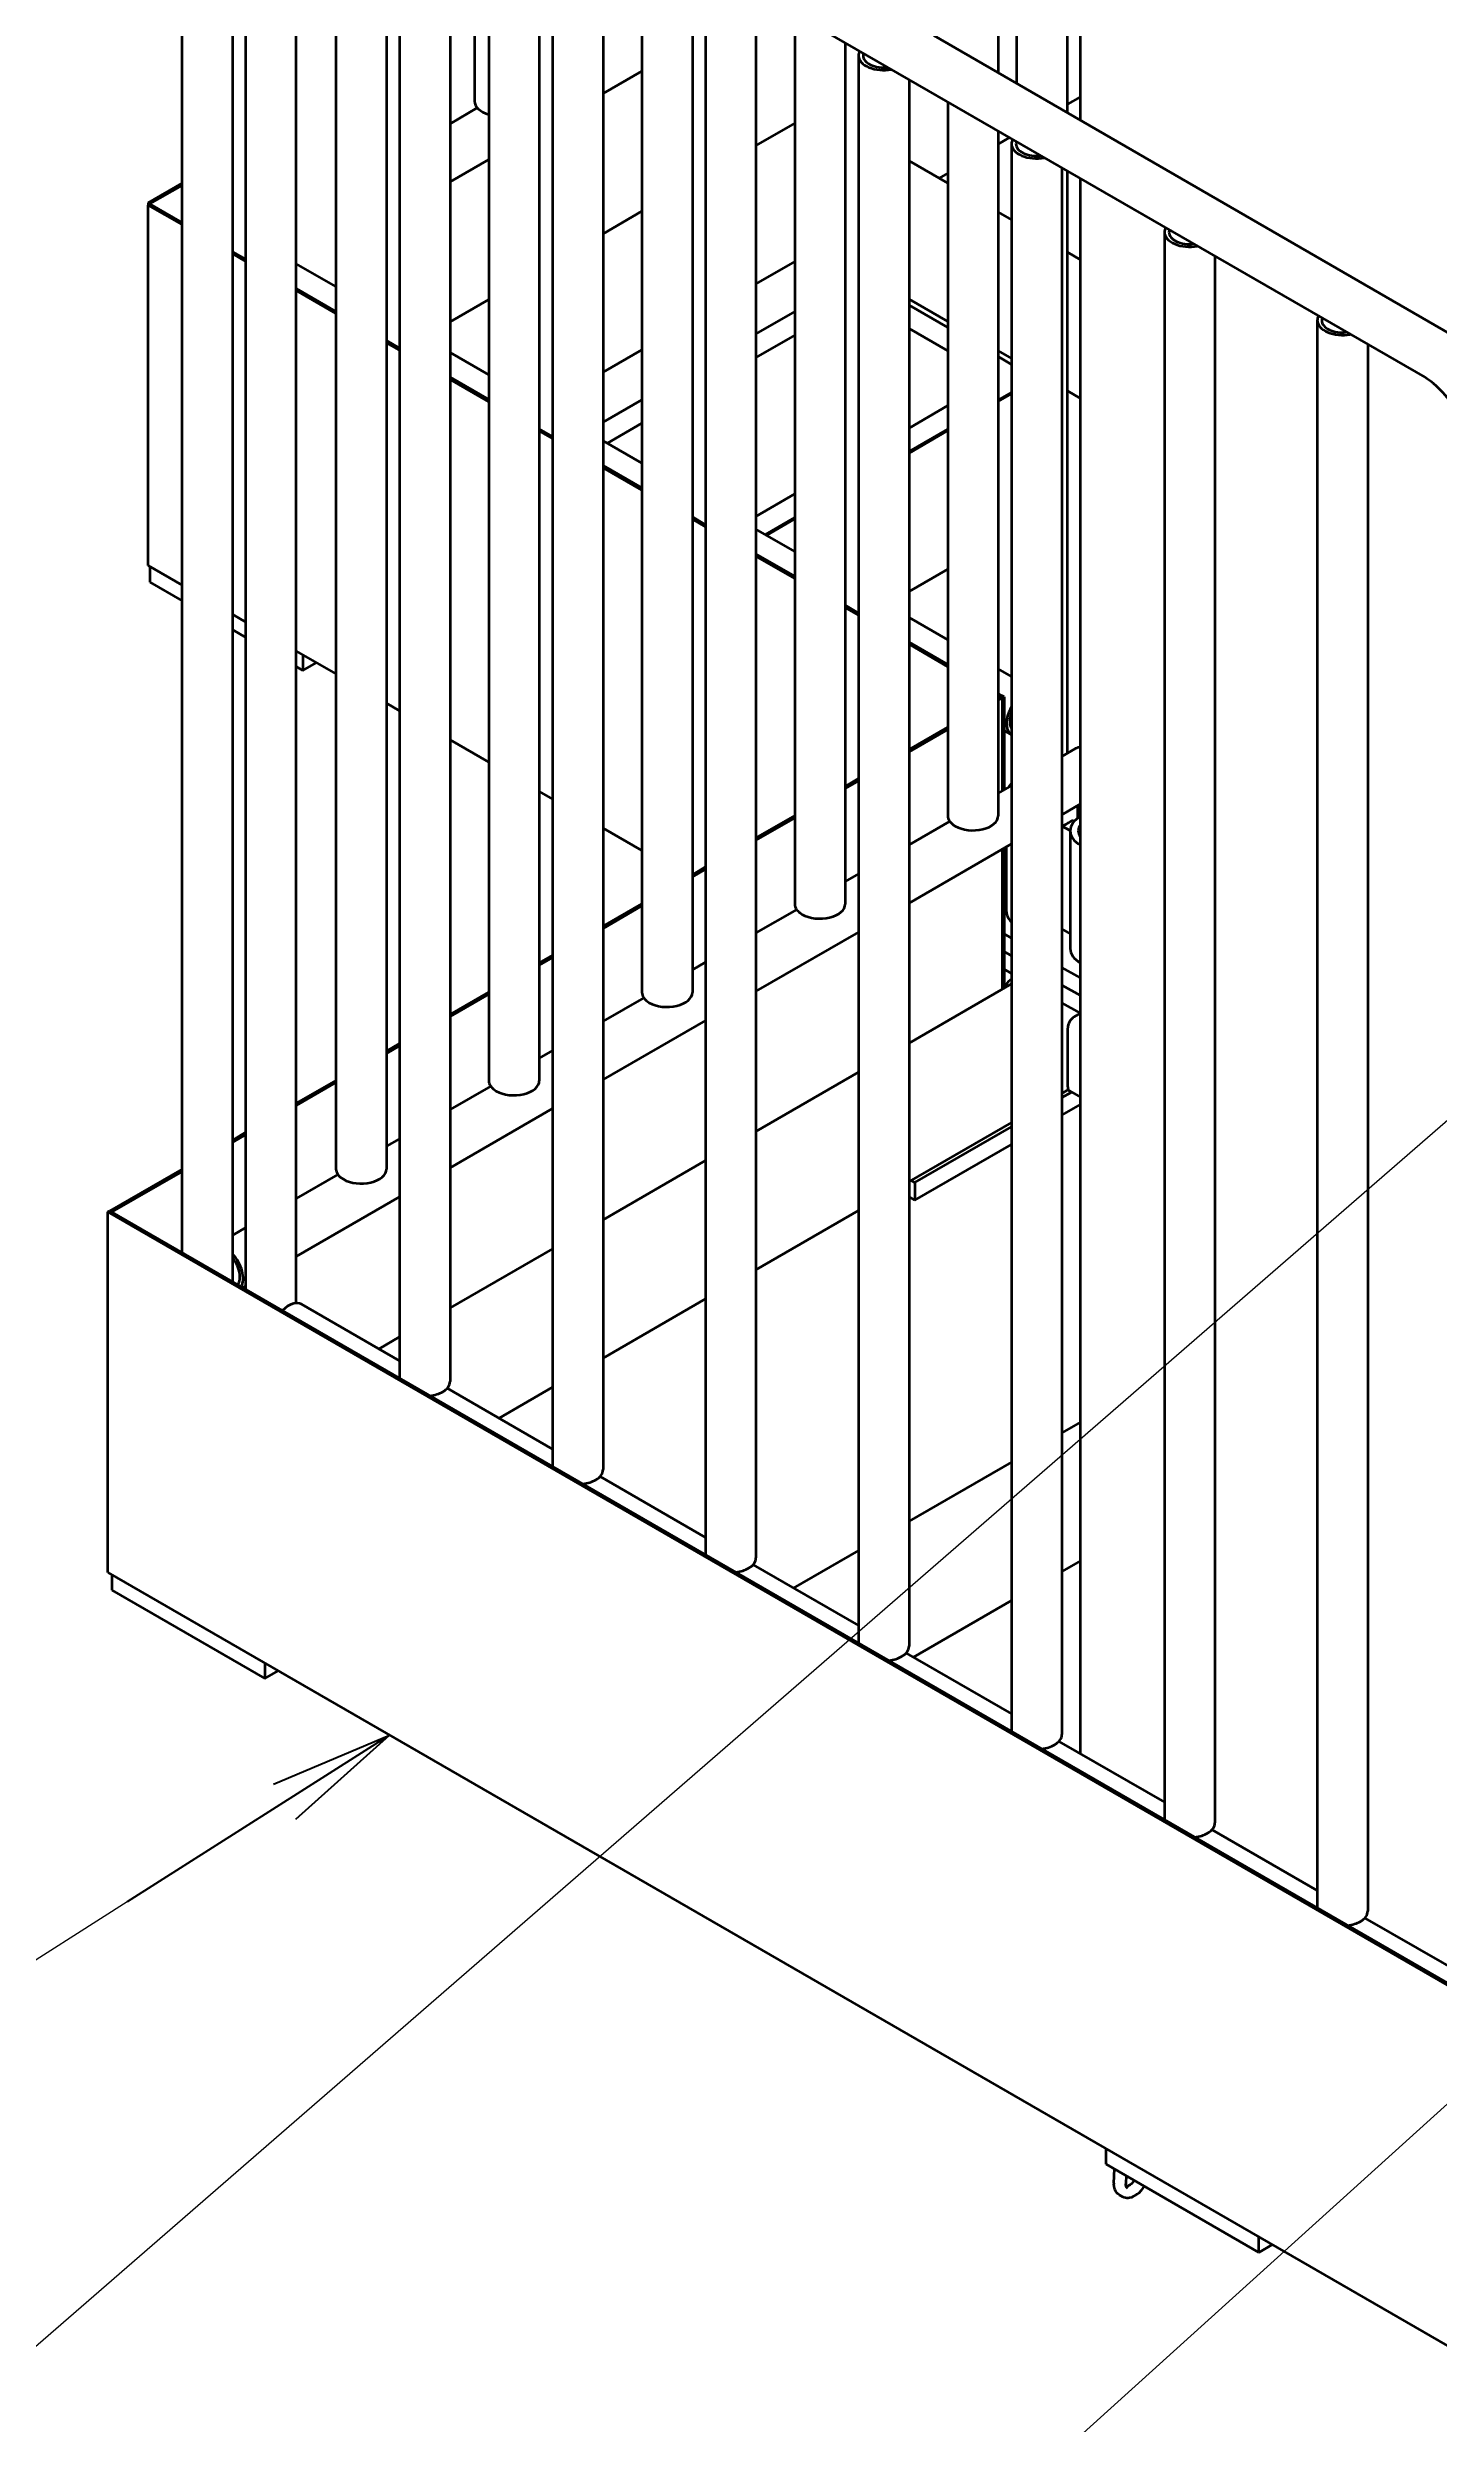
# Model space of a CAD drawing. Header units: millimetres. Extents: x -73083 to 81340, y -6859 to 6812.
# Drawn here: x -59721 to -58951, y -2371 to -1054 of the extents above; entities that cross this region are included whole.
import ezdxf

# ---------------------------------------------------------------- set-up
doc = ezdxf.new("R2010")
doc.units = ezdxf.units.MM
doc.layers.add('word_dim', color=253, linetype='Continuous')
doc.styles.get("Standard").update_dxf_attribs({"font": 'romans.shx', "bigfont": 'bigfont.shx'})
doc.dimstyles.new('STANDARD 1-23', dxfattribs={"dimscale": 23, "dimtxt": 3.5, "dimasz": 3, "dimexe": 1, "dimexo": 0, "dimgap": 1, "dimtad": 3, "dimdsep": 46, "dimtxsty": 'Standard', "dimblk1": 'OPEN', "dimblk2": 'OPEN', "dimsah": 1, "dimcen": 0, "dimclrd": 256, "dimclre": 256, "dimclrt": 3, "dimazin": 2, "dimtfac": 1, "dimtmove": 0, "dimatfit": 3, "dimldrblk": 'OPEN', "dimfxl": 0, "dimtolj": 1, "dimtzin": 0, "dimlwd": 13, "dimlwe": 13, "dimarcsym": 0})

# ---------------------------------------------------------------- blocks, each defined once
blk = doc.blocks.new('A$C7FC73B9A')
at = {"color": 7, "lineweight": 35}
for p, q in [((493.9, 4647.2), (493.9, 4176.8)), ((504.3, 4170.8), (504.3, 4619.9)), ((532.3, 4154.6), (532.3, 4603.8)), ((115.3, 4363), (444.1, 4173.2)), ((126.5, 4356.6), (126.5, 3568.6)), ((154.5, 4340.5), (154.5, 3568.6)), ((161.8, 4333.4), (161.8, 3452.6)), ((189.8, 4320), (189.8, 3450.7)), ((41.2, 3522.2), (41.2, 4311.7)), ((203.3, 4312.2), (203.3, 4161.1)), ((211.3, 4307.6), (211.3, 3617.6)), ((539.5, 4150.5), (539.5, 4310.6)), ((69.2, 3506.1), (69.2, 4295.5)), ((76.5, 3501.8), (76.5, 4291.3)), ((104.5, 3494.3), (104.5, 4292.3)), ((239.3, 4291.5), (239.3, 3617.6)), ((246.7, 4284.4), (246.7, 3403.6)), ((274.7, 4271), (274.7, 3401.8)), ((296.2, 4258.6), (296.2, 3666.6)), ((324.2, 4242.5), (324.2, 3666.6)), ((331.5, 4235.4), (331.5, 3354.6)), ((359.5, 4222.1), (359.5, 3352.8)), ((381, 4209.6), (381, 3715.6)), ((409, 4193.5), (409, 3715.6)), ((744.5, 4032.1), (458.1, 4197.5)), ((274.7, 4165.3), (296.2, 4177.7)), ((416.4, 4186.4), (416.4, 3305.6)), ((444.1, 4173.2), (730.5, 4007.9)), ((444.4, 4173.1), (444.4, 3303.8)), ((381, 4149), (359.5, 4136.6)), ((465.9, 4160.7), (465.9, 3764.6)), ((493.9, 4144.5), (493.9, 3764.6)), ((501.2, 4137.4), (501.2, 3256.6)), ((189.8, 4116.3), (211.3, 4128.7)), ((444.4, 4128), (465.9, 4115.6)), ((529.2, 4124.1), (529.2, 3254.8)), ((532.3, 3799.3), (532.3, 4122.3)), ((22.3, 4104.7), (41.2, 4115.6)), ((23.3, 4104.1), (41.2, 4114.4)), ((539.5, 3244.1), (539.5, 4118.1)), ((22.3, 3903.4), (22.3, 4103.5)), ((41.2, 4092.6), (22.3, 4103.5)), ((41.2, 4093.8), (23.3, 4104.1)), ((296.2, 4100), (274.7, 4087.6)), ((586.1, 4088.4), (586.1, 3207.6)), ((126.5, 4058.3), (104.5, 4070.9)), ((381, 4072.1), (359.5, 4059.7)), ((614.1, 4075.1), (614.1, 3205.8)), ((126.5, 4044.5), (104.5, 4057.2)), ((126.5, 4043.3), (104.5, 4056)), ((211.3, 4051), (189.8, 4038.6)), ((381, 4044.4), (359.5, 4032)), ((444.4, 4051.2), (465.9, 4038.8)), ((444.4, 4048), (465.9, 4035.6)), ((381, 4031.3), (359.5, 4018.9)), ((444.4, 4034.9), (465.9, 4022.5)), ((670.9, 4039.4), (670.9, 3158.6)), ((211.3, 4009.3), (189.8, 4021.7)), ((296.2, 4023.1), (274.7, 4010.7)), ((698.9, 4026.1), (698.9, 3156.8)), ((211.3, 3995.5), (189.8, 4008)), ((211.3, 3994.3), (189.8, 4006.7)), ((296.2, 3995.4), (274.7, 3983)), ((444.4, 3979.7), (465.9, 3992.2)), ((296.2, 3982.4), (277.1, 3971.3)), ((444.4, 3966.7), (465.9, 3979.1)), ((444.4, 3965.9), (465.9, 3978.3)), ((296.2, 3960.3), (274.7, 3972.7)), ((296.2, 3946.6), (274.7, 3959)), ((296.2, 3945.3), (274.7, 3957.7)), ((359.5, 3930.7), (381, 3943.2)), ((381, 3911.3), (359.5, 3923.7)), ((22.3, 3903.4), (41.2, 3892.5)), ((381, 3897.6), (359.5, 3910)), ((381, 3896.3), (359.5, 3908.7)), ((444.4, 3889.1), (465.9, 3901.5)), ((23.3, 3894.2), (41.2, 3883.9)), ((465.9, 3862.3), (444.4, 3874.7)), ((465.9, 3848.6), (444.4, 3861)), ((465.9, 3847.3), (444.4, 3859.8)), ((104.5, 3855.9), (126.5, 3843.3)), ((496, 3829.9), (496, 3778.4)), ((497.1, 3830.6), (497.1, 3779)), ((497.1, 3830.6), (497.1, 3779)), ((189.8, 3806.7), (211.3, 3794.3)), ((465.9, 3813.8), (444.4, 3801.3)), ((465.9, 3812.5), (444.4, 3800.1)), ((274.7, 3757.7), (296.2, 3745.3)), ((381, 3764.8), (359.5, 3752.4)), ((381, 3763.5), (359.5, 3751.1)), ((466.9, 3761.5), (444.4, 3748.5)), ((533.9, 3690.9), (533.9, 3756.3)), ((501.2, 3749), (444.4, 3716.2)), ((496, 3746), (496, 3668.3)), ((497.1, 3746.6), (497.1, 3668.9)), ((497.1, 3746.6), (497.1, 3669)), ((498.5, 3711.4), (498.5, 3747.5)), ((296.2, 3715.8), (274.7, 3703.4)), ((296.2, 3714.6), (274.7, 3702.1)), ((382.1, 3712.6), (359.5, 3699.6)), ((416.4, 3700), (359.5, 3667.2)), ((211.3, 3666.8), (189.8, 3654.4)), ((211.3, 3665.6), (189.8, 3653.2)), ((297.2, 3663.6), (274.7, 3650.6)), ((501.2, 3671.3), (444.4, 3638.5)), ((331.5, 3651.1), (274.7, 3618.2)), ((532.4, 3646.8), (532.4, 3614.2)), ((416.4, 3622.3), (359.5, 3589.5)), ((126.5, 3617.8), (104.5, 3605.1)), ((126.5, 3616.6), (104.5, 3603.9)), ((212.4, 3614.6), (189.8, 3601.6)), ((246.7, 3602.1), (189.8, 3569.2)), ((501.2, 3594.5), (444.4, 3561.6)), ((447.6, 3561.1), (501.2, 3592.1)), ((447.6, 3551.3), (501.2, 3582.3)), ((41.2, 3568.5), (1.1, 3545.4)), ((331.5, 3573.4), (274.7, 3540.5)), ((41.2, 3567.3), (2.1, 3544.8)), ((127.5, 3565.6), (104.5, 3552.3)), ((0, 3344.7), (0, 3544.8)), ((780.8, 3094), (0, 3544.8)), ((780.8, 3095.2), (1.1, 3545.4)), ((161.8, 3553.1), (104.5, 3520)), ((416.4, 3545.5), (359.5, 3512.7)), ((246.7, 3524.4), (189.8, 3491.5)), ((107.4, 3493.6), (161.8, 3462.2)), ((331.5, 3496.5), (274.7, 3463.7)), ((188.2, 3447), (246.7, 3413.2)), ((246.7, 3447.5), (217, 3430.4)), ((273.1, 3398), (331.5, 3364.2)), ((501.2, 3406), (444.4, 3373.2)), ((0, 3344.7), (780.8, 2893.9)), ((357.9, 3349), (416.4, 3315.3)), ((416.4, 3357), (380.2, 3336.1)), ((2.1, 3334.9), (87, 3285.9)), ((501.2, 3329.1), (446.8, 3297.7)), ((442.8, 3300), (501.2, 3266.3)), ((527.6, 3251), (586.1, 3217.3)), ((612.5, 3202), (670.9, 3168.3)), ((697.3, 3153), (755.3, 3119.6)), ((553.7, 3016.5), (638.5, 2967.5))]:
    blk.add_line(p, q, dxfattribs=at)
at = {"color": 7, "lineweight": 35, "ltscale": 0.209388}
blk.add_line((539.5, 4163.6), (532.3, 4159.5), dxfattribs=at)
at = {"color": 7, "lineweight": 35, "ltscale": 0.436189}
blk.add_line((189.8, 4148.6), (204.9, 4157.4), dxfattribs=at)
at = {"color": 7, "lineweight": 35, "ltscale": 0.180383}
blk.add_line((500.1, 4140.9), (493.9, 4137.3), dxfattribs=at)
at = {"color": 7, "lineweight": 35, "ltscale": 0.137315}
blk.add_line((465.9, 4121.1), (461.1, 4118.4), dxfattribs=at)
at = {"color": 7, "lineweight": 35, "ltscale": 0.030618}
for p, q in [((22.3, 4104.7), (23.3, 4104.1)), ((496, 3829.9), (497.1, 3830.6)), ((0, 3544.8), (1.1, 3545.4)), ((2.1, 3544.8), (1.1, 3545.4))]:
    blk.add_line(p, q, dxfattribs=at)
at = {"color": 7, "lineweight": 35, "ltscale": 0.03064}
blk.add_line((22.3, 4104.7), (22.3, 4103.5), dxfattribs=at)
at = {"color": 7, "lineweight": 35, "ltscale": 0.030617}
blk.add_line((22.3, 4103.5), (23.3, 4104.1), dxfattribs=at)
at = {"color": 7, "lineweight": 35, "ltscale": 0.212285}
for p, q in [((493.9, 4099.5), (501.2, 4095.2)), ((501.2, 3841.9), (493.9, 3846.1))]:
    blk.add_line(p, q, dxfattribs=at)
at = {"color": 7, "lineweight": 35, "ltscale": 0.212328}
for p, q in [((76.5, 4073.4), (69.2, 4077.6)), ((76.5, 4072.1), (69.2, 4076.4))]:
    blk.add_line(p, q, dxfattribs=at)
at = {"color": 7, "lineweight": 35, "ltscale": 0.209383}
blk.add_line((532.3, 4077.3), (539.5, 4073.1), dxfattribs=at)
at = {"color": 7, "lineweight": 35, "ltscale": 0.212352}
for p, q in [((161.8, 4024.1), (154.5, 4028.4)), ((161.8, 4022.9), (154.5, 4027.1)), ((161.8, 3638.2), (154.5, 3634)), ((161.8, 3637), (154.5, 3632.7))]:
    blk.add_line(p, q, dxfattribs=at)
at = {"color": 7, "lineweight": 35, "ltscale": 0.212284}
for p, q in [((493.9, 4022.6), (501.2, 4018.3)), ((493.9, 4019.4), (501.2, 4015.1)), ((501.2, 3781.4), (493.9, 3777.1))]:
    blk.add_line(p, q, dxfattribs=at)
at = {"color": 7, "lineweight": 35, "ltscale": 0.212283}
for p, q in [((493.9, 3995.3), (501.2, 3999.5)), ((493.9, 3994.4), (501.2, 3998.7))]:
    blk.add_line(p, q, dxfattribs=at)
at = {"color": 7, "lineweight": 35, "ltscale": 0.209378}
blk.add_line((532.3, 4000.4), (539.5, 3996.2), dxfattribs=at)
at = {"color": 7, "lineweight": 35, "ltscale": 0.212339}
blk.add_line((246.7, 3975.1), (239.3, 3979.4), dxfattribs=at)
at = {"color": 7, "lineweight": 35, "ltscale": 0.212334}
for p, q in [((246.7, 3973.9), (239.3, 3978.2)), ((239.3, 3778.1), (246.7, 3773.9))]:
    blk.add_line(p, q, dxfattribs=at)
at = {"color": 7, "lineweight": 35, "ltscale": 0.212317}
for p, q in [((331.5, 3926.1), (324.2, 3930.4)), ((331.5, 3736.2), (324.2, 3731.9)), ((331.5, 3735), (324.2, 3730.7))]:
    blk.add_line(p, q, dxfattribs=at)
at = {"color": 7, "lineweight": 35, "ltscale": 0.212318}
blk.add_line((331.5, 3924.9), (324.2, 3929.2), dxfattribs=at)
at = {"color": 7, "lineweight": 35, "ltscale": 0.469851}
blk.add_line((364.7, 3920.7), (381, 3930.1), dxfattribs=at)
at = {"color": 7, "lineweight": 35, "ltscale": 0.449438}
blk.add_line((365.5, 3920.3), (381, 3929.3), dxfattribs=at)
at = {"color": 7, "lineweight": 35, "ltscale": 0.214529}
blk.add_line((23.3, 3902.8), (23.3, 3894.2), dxfattribs=at)
at = {"color": 7, "lineweight": 35, "ltscale": 0.21233}
for p, q in [((69.2, 3876.3), (76.5, 3872.1)), ((69.2, 3867.8), (76.5, 3863.5))]:
    blk.add_line(p, q, dxfattribs=at)
at = {"color": 7, "lineweight": 35, "ltscale": 0.212303}
blk.add_line((416.4, 3877.1), (409, 3881.4), dxfattribs=at)
at = {"color": 7, "lineweight": 35, "ltscale": 0.212301}
for p, q in [((416.4, 3875.9), (409, 3880.2)), ((416.4, 3732.4), (409, 3728.1))]:
    blk.add_line(p, q, dxfattribs=at)
at = {"color": 7, "lineweight": 35, "ltscale": 0.105378}
blk.add_line((104.5, 3847.4), (108.2, 3845.2), dxfattribs=at)
at = {"color": 7, "lineweight": 35, "ltscale": 0.214517}
blk.add_line((108.2, 3853.8), (108.2, 3845.2), dxfattribs=at)
at = {"color": 7, "lineweight": 35, "ltscale": 0.214518}
blk.add_line((108.2, 3845.2), (115.6, 3849.5), dxfattribs=at)
at = {"color": 7, "lineweight": 35, "ltscale": 0.092579}
blk.add_line((497.1, 3830.6), (493.9, 3832.4), dxfattribs=at)
at = {"color": 7, "lineweight": 35, "ltscale": 0.212355}
blk.add_line((154.5, 3827.1), (161.8, 3822.9), dxfattribs=at)
at = {"color": 7, "lineweight": 35, "ltscale": 0.061957}
blk.add_line((496, 3829.9), (493.9, 3831.2), dxfattribs=at)
at = {"color": 7, "lineweight": 35, "ltscale": 0.062289}
blk.add_line((496, 3831.2), (493.9, 3829.9), dxfattribs=at)
at = {"color": 7, "lineweight": 35, "ltscale": 0.092907}
blk.add_line((497.1, 3830.6), (493.9, 3828.7), dxfattribs=at)
at = {"color": 7, "lineweight": 35, "ltscale": 0.030619}
blk.add_line((497.1, 3830.6), (496, 3831.2), dxfattribs=at)
at = {"color": 7, "lineweight": 35, "ltscale": 0.119389}
blk.add_line((501.2, 3809.6), (497.1, 3812), dxfattribs=at)
at = {"color": 7, "lineweight": 35, "ltscale": 0.217724}
blk.add_line((536.8, 3801.9), (529.2, 3797.5), dxfattribs=at)
at = {"color": 7, "lineweight": 35, "ltscale": 0.212299}
for p, q in [((416.4, 3785.2), (409, 3780.9)), ((416.4, 3784), (409, 3779.7))]:
    blk.add_line(p, q, dxfattribs=at)
at = {"color": 7, "lineweight": 35, "ltscale": 0.297713}
blk.add_line((539.5, 3771.2), (529.2, 3765.2), dxfattribs=at)
at = {"color": 7, "lineweight": 35, "ltscale": 0.175906}
blk.add_line((538, 3763.2), (538, 3770.3), dxfattribs=at)
at = {"color": 7, "lineweight": 35, "ltscale": 0.13469}
for p, q in [((533.9, 3756.2), (529.2, 3758.9)), ((533.9, 3699.1), (529.2, 3701.8))]:
    blk.add_line(p, q, dxfattribs=at)
at = {"color": 7, "lineweight": 35, "ltscale": 0.037614}
blk.add_line((534.8, 3762.2), (536.1, 3761.5), dxfattribs=at)
at = {"color": 7, "lineweight": 35, "ltscale": 0.041821}
blk.add_line((497.1, 3727.7), (498.5, 3728.5), dxfattribs=at)
at = {"color": 7, "lineweight": 35, "ltscale": 0.212333}
for p, q in [((246.7, 3687.2), (239.3, 3683)), ((246.7, 3686), (239.3, 3681.7)), ((246.7, 3634.4), (239.3, 3630.1))]:
    blk.add_line(p, q, dxfattribs=at)
at = {"color": 7, "lineweight": 35, "ltscale": 0.119483}
blk.add_line((501.2, 3696.7), (497.1, 3699.1), dxfattribs=at)
at = {"color": 7, "lineweight": 35, "ltscale": 0.119493}
blk.add_line((501.2, 3686.9), (497.1, 3689.3), dxfattribs=at)
at = {"color": 7, "lineweight": 35, "ltscale": 0.119494}
blk.add_line((497.1, 3689.3), (501.2, 3686.9), dxfattribs=at)
at = {"color": 7, "lineweight": 35, "ltscale": 0.212319}
blk.add_line((331.5, 3683.4), (324.2, 3679.1), dxfattribs=at)
at = {"color": 7, "lineweight": 35, "ltscale": 0.119501}
blk.add_line((501.2, 3677.1), (497.1, 3679.5), dxfattribs=at)
at = {"color": 7, "lineweight": 35, "ltscale": 0.017449}
blk.add_line((501.2, 3673.7), (500.6, 3673.4), dxfattribs=at)
at = {"color": 7, "lineweight": 35, "ltscale": 0.297712}
blk.add_line((539.5, 3674.6), (529.2, 3680.5), dxfattribs=at)
at = {"color": 7, "lineweight": 35, "ltscale": 0.297711}
for p, q in [((539.5, 3664.8), (529.2, 3670.7)), ((529.2, 3670.7), (539.5, 3664.8)), ((539.5, 3655), (529.2, 3660.9))]:
    blk.add_line(p, q, dxfattribs=at)
at = {"color": 7, "lineweight": 35, "ltscale": 0.101973}
blk.add_line((539.5, 3655), (536, 3653), dxfattribs=at)
at = {"color": 7, "lineweight": 35, "ltscale": 0.102006}
blk.add_line((532.8, 3612.7), (529.2, 3610.6), dxfattribs=at)
at = {"color": 7, "lineweight": 35, "ltscale": 0.152404}
blk.add_line((529.2, 3608.3), (534.5, 3611.3), dxfattribs=at)
at = {"color": 7, "lineweight": 35, "ltscale": 0.17497}
blk.add_line((533.5, 3611.9), (539.5, 3608.4), dxfattribs=at)
at = {"color": 7, "lineweight": 35, "ltscale": 0.297708}
blk.add_line((529.2, 3598.5), (539.5, 3604.4), dxfattribs=at)
at = {"color": 7, "lineweight": 35, "ltscale": 0.212326}
for p, q in [((76.5, 3589), (69.2, 3584.7)), ((76.5, 3587.7), (69.2, 3583.5)), ((76.5, 3536.2), (69.2, 3531.9))]:
    blk.add_line(p, q, dxfattribs=at)
at = {"color": 7, "lineweight": 35, "ltscale": 0.212351}
blk.add_line((161.8, 3585.4), (154.5, 3581.2), dxfattribs=at)
at = {"color": 7, "lineweight": 35, "ltscale": 0.05956}
blk.add_line((445.5, 3562.3), (447.6, 3561.1), dxfattribs=at)
at = {"color": 7, "lineweight": 35, "ltscale": 0.244949}
blk.add_line((447.6, 3561.1), (447.6, 3551.3), dxfattribs=at)
at = {"color": 7, "lineweight": 35, "ltscale": 0.092259}
blk.add_line((444.4, 3553.2), (447.6, 3551.3), dxfattribs=at)
at = {"color": 7, "lineweight": 35, "ltscale": 0.049764}
blk.add_line((76.5, 3503.8), (74.8, 3502.8), dxfattribs=at)
at = {"color": 7, "lineweight": 35, "ltscale": 0.328899}
blk.add_line((161.8, 3475.4), (150.4, 3468.8), dxfattribs=at)
at = {"color": 7, "lineweight": 35, "ltscale": 0.297697}
blk.add_line((539.5, 3428.1), (529.2, 3422.2), dxfattribs=at)
at = {"color": 7, "lineweight": 35, "ltscale": 0.297695}
blk.add_line((539.5, 3351.2), (529.2, 3345.3), dxfattribs=at)
at = {"color": 7, "lineweight": 35, "ltscale": 0.214413}
blk.add_line((2.1, 3343.5), (2.1, 3334.9), dxfattribs=at)
at = {"color": 7, "lineweight": 35, "ltscale": 0.21441}
blk.add_line((87, 3294.5), (87, 3285.9), dxfattribs=at)
at = {"color": 7, "lineweight": 35, "ltscale": 0.214412}
blk.add_line((87, 3285.9), (94.4, 3290.2), dxfattribs=at)
at = {"color": 7, "lineweight": 35, "ltscale": 0.214445}
blk.add_line((553.7, 3016.5), (553.7, 3025.1), dxfattribs=at)
at = {"color": 7, "lineweight": 35, "ltscale": 0.199205}
blk.add_line((558.1, 3005.8), (558.4, 3013.8), dxfattribs=at)
at = {"color": 7, "lineweight": 35, "ltscale": 0.101908}
blk.add_line((564.9, 3010), (564.7, 3005.9), dxfattribs=at)
at = {"color": 7, "lineweight": 35, "ltscale": 0.061237}
blk.add_line((560.9, 2999.5), (563, 2998.3), dxfattribs=at)
at = {"color": 7, "lineweight": 35, "ltscale": 0.214455}
blk.add_line((638.5, 2967.5), (638.5, 2976.1), dxfattribs=at)
at = {"color": 7, "lineweight": 35, "ltscale": 0.214457}
blk.add_line((646, 2971.8), (638.5, 2967.5), dxfattribs=at)
at = {"color": 7, "lineweight": 35}
for points in [[(755.3, 3964.9), (755.3, 3966.8), (755.1, 3968.7), (754.8, 3970.8), (754.4, 3972.9), (753.8, 3975.2), (753.1, 3977.5), (752.3, 3979.9), (751.4, 3982.2), (750.3, 3984.6), (749.2, 3986.9), (747.9, 3989.2), (746.5, 3991.5), (745.1, 3993.7), (743.6, 3995.8), (742, 3997.8), (740.4, 3999.6), (738.7, 4001.4), (737, 4003), (735.3, 4004.5), (733.7, 4005.8), (732.1, 4006.9), (730.5, 4007.9)], [(560.9, 2999.5), (560.2, 3000), (559.6, 3000.6), (559.1, 3001.3), (558.7, 3002.1), (558.4, 3003), (558.2, 3004.1), (558.1, 3005.2), (558.1, 3005.4)], [(574.9, 3004.2), (574, 3002.9), (573, 3001.7), (572, 3000.6), (570.8, 2999.7), (569.7, 2998.9), (568.7, 2998.4), (567.8, 2998), (566.8, 2997.7), (566, 2997.6), (565.2, 2997.6), (564.5, 2997.7), (563.6, 2998), (563, 2998.3)], [(565.8, 3003), (565.4, 3003.3), (565.1, 3003.7), (564.9, 3004.2), (564.7, 3005), (564.7, 3005.6)], [(569.3, 3007.5), (568.5, 3006.4), (567.8, 3005.6), (567, 3005), (566.3, 3004.5), (565.6, 3004.2), (565, 3004.1)]]:
    blk.add_lwpolyline(points, dxfattribs=at)
for centre, radius, start, end in [((569.8, 3005.4), 11.7, 177.9208, 179.9889), ((571.1, 3005.6), 6.41, 176.9112, 179.9692)]:
    blk.add_arc(centre, radius, start, end, dxfattribs=at)
for centre, major_axis, ratio, start_param, end_param in [((430.4, 4186.4), (14, 0), 0.57735, 2.834075, 3.141594), ((430.4, 4186.4), (11.5, 0), 0.57735, 2.950551, 3.141594), ((430.4, 4186.4), (14, 0), 0.57735, 3.141594, 5.019906), ((430.4, 4186.4), (11.5, 0), 0.57735, 3.141594, 4.903591), ((217.3, 4161.1), (-14, 0), 0.57735, 6.283178, 7.410618), ((515.2, 4137.4), (14, 0), 0.57735, 2.834075, 3.141594), ((515.2, 4137.4), (14, 0), 0.57735, 3.141594, 5.019906), ((515.2, 4137.4), (11.5, 0), 0.57735, 2.950551, 3.141594), ((515.2, 4137.4), (11.5, 0), 0.57735, 3.141594, 4.903591), ((600.1, 4088.4), (14, 0), 0.57735, 2.834075, 3.141594), ((600.1, 4088.4), (14, 0), 0.57735, 3.141594, 5.019906), ((600.1, 4088.4), (11.5, 0), 0.57735, 2.950551, 3.141594), ((600.1, 4088.4), (11.5, 0), 0.57735, 3.141594, 4.903591), ((684.9, 4039.4), (14, 0), 0.57735, 2.834075, 3.141594), ((684.9, 4039.4), (14, 0), 0.57735, 3.141594, 5.019906), ((684.9, 4039.4), (11.5, 0), 0.57735, 2.950551, 3.141594), ((684.9, 4039.4), (11.5, 0), 0.57735, 3.141594, 4.903591), ((508.4, 3821.6), (7, 12.1), 0.577354, 1.856197, 3.118398), ((508.4, 3821.6), (7, 12.1), 0.577354, 1.594082, 1.856197), ((508.4, 3821.6), (5.75, 9.96), 0.577354, 1.862746, 2.850091), ((543.8, 3789.8), (-7, 12.1), 0.577346, 5.939086, 6.283167), ((518.3, 3776.7), (19.8, 0), 0.57735, 2.613619, 2.80343), ((479.9, 3764.6), (-14, 0), 0.57735, 6.283178, 7.068576), ((479.9, 3764.6), (-14, 0), 0.57735, 0.785391, 3.141586), ((518.3, 3768.5), (19.8, 0), 0.57735, 5.299435, 5.701728), ((553.6, 3756.3), (19.8, 0), 0.57735, 2.366037, 3.141591), ((553.6, 3756.3), (19.8, 0), 0.57735, 3.141591, 3.917161), ((553.6, 3756.3), (15.3, 0), 0.57735, 2.735619, 3.141591), ((553.6, 3756.3), (15.3, 0), 0.57735, 3.141591, 3.547509), ((395, 3715.6), (-14, 0), 0.57735, 6.283178, 7.068576), ((395, 3715.6), (-14, 0), 0.57735, 0.785391, 3.141586), ((518.3, 3711.4), (-19.8, 0), 0.57735, 6.283184, 6.811233), ((553.6, 3690.9), (-19.8, 0), 0.57735, 0.00004, 0.775559), ((310.2, 3666.6), (-14, 0), 0.57735, 6.283178, 7.068576), ((310.2, 3666.6), (-14, 0), 0.57735, 0.785391, 3.141586), ((500.6, 3669.3), (2.5, 4.33), 0.577351, 0.785398, 1.929347), ((536, 3648.9), (2.5, 4.33), 0.577351, 0.785398, 2.356195), ((225.3, 3617.6), (-14, 0), 0.57735, 6.283178, 7.068576), ((225.3, 3617.6), (-14, 0), 0.57735, 0.785391, 3.141586), ((536, 3616.2), (2.5, 4.33), 0.577351, 2.356195, 3.141593), ((140.5, 3568.6), (-14, 0), 0.57735, 6.283178, 7.068576), ((140.5, 3568.6), (-14, 0), 0.57735, 0.785391, 3.141586), ((65.1, 3513.4), (7, -12.1), 0.577346, 0.339636, 1.929122), ((65.1, 3513.4), (5.75, -9.96), 0.577346, 0.232815, 1.827683), ((100.4, 3481.5), (-7, -12.1), 0.57735, 3.141621, 4.296876), ((175.8, 3450.7), (-14, 0), 0.57735, 2.356196, 3.141594), ((175.8, 3450.7), (-14, 0), 0.57735, 1.778282, 2.356196), ((260.7, 3401.8), (-14, 0), 0.57735, 2.356196, 3.141594), ((260.7, 3401.8), (-14, 0), 0.57735, 1.778253, 2.356196), ((345.5, 3352.8), (-14, 0), 0.57735, 1.778224, 2.356196), ((345.5, 3352.8), (-14, 0), 0.57735, 2.356196, 3.141594), ((430.4, 3303.8), (-14, 0), 0.57735, 1.778195, 2.356196), ((430.4, 3303.8), (-14, 0), 0.57735, 2.356196, 3.141594), ((515.2, 3254.8), (-14, 0), 0.57735, 2.356196, 3.141594), ((515.2, 3254.8), (-14, 0), 0.57735, 1.778167, 2.356196), ((600.1, 3205.8), (-14, 0), 0.57735, 1.778138, 2.356196), ((600.1, 3205.8), (-14, 0), 0.57735, 2.356196, 3.141594), ((684.9, 3156.8), (-14, 0), 0.57735, 1.778109, 2.356196), ((684.9, 3156.8), (-14, 0), 0.57735, 2.356196, 3.141594)]:
    blk.add_ellipse(centre, major_axis=major_axis, ratio=ratio, start_param=start_param, end_param=end_param, dxfattribs=at)
blk = doc.blocks.new('aa1')
for p, q in [((0, 0), (-1, 0)), ((-0.4, 0.0667), (0, 0)), ((-0.4, -0.0667), (0, 0))]:
    blk.add_line(p, q)
blk = doc.blocks.new('aa2')
blk.add_circle((0, 0), 1)
blk = doc.blocks.new('*D1052')
at = {"layer": 'DEFPOINTS', "color": 0, "linetype": 'Continuous', "ltscale": 2}
for p in [(-58714.2, -1449.4), (-60840.8, -3296.9), (-60840.8, -3296.9)]:
    blk.add_point(p, dxfattribs=at)
at = {"layer": 'word_dim', "linetype": 'Continuous', "lineweight": 13, "ltscale": 2}
blk.add_line((-58844.5, -1562.5), (-60710.6, -3183.8), dxfattribs=at)
at = {"layer": 'word_dim', "linetype": 'Continuous', "lineweight": 13, "ltscale": 2, "xscale": 172.5, "yscale": 172.5, "zscale": 172.5}
for name, p, rotation in [('aa1', (-58714.2, -1449.4), 40.98355920632163), ('aa2', (-60840.8, -3296.9), 220.9835592063216)]:
    blk.add_blockref(name, p, dxfattribs=dict(at, rotation=rotation))
at = {"layer": 'word_dim', "color": 3, "linetype": 'Continuous', "ltscale": 2, "insert": (-59777.5, -2373.2), "char_height": 0.000023, "attachment_point": 5, "rotation": 40.9836}
blk.add_mtext('\\A1;2817.02', dxfattribs=at)
blk = doc.blocks.new('_Open')
at = {"color": 0, "lineweight": -2}
for p, q in [((-1, 0.1667), (0, 0)), ((-1, -0.1667), (0, 0)), ((0, 0), (-1, 0))]:
    blk.add_line(p, q, dxfattribs=at)
blk = doc.blocks.new('*D1054')
at = {"layer": 'DEFPOINTS', "color": 0, "linetype": 'Continuous', "ltscale": 2}
for p in [(-58289.2, -1602.4), (-60664.5, -3750.8), (-60664.5, -3750.8)]:
    blk.add_point(p, dxfattribs=at)
at = {"layer": 'word_dim', "linetype": 'Continuous', "lineweight": 13, "ltscale": 2}
blk.add_line((-58417.2, -1718.1), (-60536.6, -3635), dxfattribs=at)
at = {"layer": 'word_dim', "linetype": 'Continuous', "lineweight": 13, "ltscale": 2, "xscale": 172.5, "yscale": 172.5, "zscale": 172.5}
for name, p, rotation in [('aa1', (-58289.2, -1602.4), 42.12772838355808), ('aa2', (-60664.5, -3750.8), 222.1277283835581)]:
    blk.add_blockref(name, p, dxfattribs=dict(at, rotation=rotation))
at = {"layer": 'word_dim', "color": 3, "linetype": 'Continuous', "ltscale": 2, "insert": (-59476.9, -2676.6), "char_height": 0.000023, "attachment_point": 5, "rotation": 42.1277}
blk.add_mtext('\\A1;3202.74', dxfattribs=at)
blk = doc.blocks.new('*D1062')
at = {"layer": 'DEFPOINTS', "color": 0, "linetype": 'Continuous', "ltscale": 2}
for p in [(-59531.1, -1990.2), (-61045.9, -2953.6), (-61045.9, -2953.6)]:
    blk.add_point(p, dxfattribs=at)
at = {"layer": 'word_dim', "linetype": 'Continuous', "lineweight": 13, "ltscale": 2}
blk.add_line((-59676.7, -2082.8), (-60900.4, -2861), dxfattribs=at)
at = {"layer": 'word_dim', "linetype": 'Continuous', "lineweight": 13, "ltscale": 2, "xscale": 172.5, "yscale": 172.5, "zscale": 172.5}
for name, p, rotation in [('aa1', (-59531.1, -1990.2), 32.45584130822132), ('aa2', (-61045.9, -2953.6), 212.4558413082213)]:
    blk.add_blockref(name, p, dxfattribs=dict(at, rotation=rotation))
at = {"layer": 'word_dim', "color": 3, "linetype": 'Continuous', "ltscale": 2, "insert": (-60288.5, -2471.9), "char_height": 0.000023, "attachment_point": 5, "rotation": 32.4558}
blk.add_mtext('\\A1;1795.22', dxfattribs=at)

msp = doc.modelspace()

# ---------------------------------------------------------------- block references
at = {"layer": 'word_dim', "ltscale": 2}
msp.add_blockref('A$C7FC73B9A', (-59687.30853, -5244.75084), dxfattribs=at)

# ---------------------------------------------------------------- dimensions: what is measured, and where the dimension line sits
at = {"layer": 'word_dim', "color": 3, "linetype": 'Continuous', "ltscale": 2}
for p1, p2, picture, middle in [((-58714.23473, -1449.40245), (-60840.80055, -3296.92686), '*D1052', (-59777.51765, -2373.16465)), ((-58289.23431, -1602.40737), (-60664.54831, -3750.75723), '*D1054', (-59476.89132, -2676.58229)), ((-59531.11346, -1990.18584), (-61045.92739, -2953.58822), '*D1062', (-60288.52043, -2471.88702))]:
    dim = msp.add_aligned_dim(p1=p1, p2=p2, distance=0, dimstyle='STANDARD 1-23', override={"dimtxt": 1e-06, "dimasz": 7.5, "dimgap": 0, "dimblk1": 'aa1', "dimblk2": 'aa2', "dimse1": 1, "dimse2": 1}, dxfattribs=at)
    dim.commit()
    dim.dimension.update_dxf_attribs({"geometry": picture, "text_midpoint": middle})

doc.saveas('drawing.dxf')
